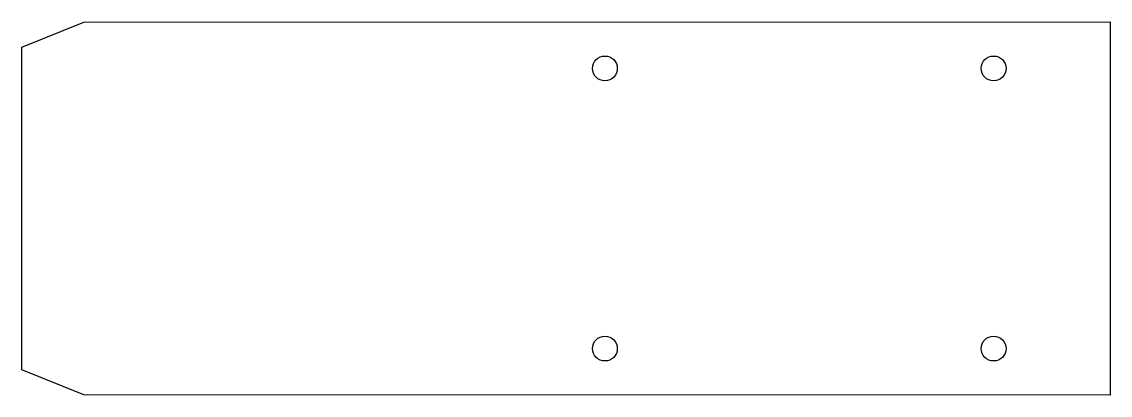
# Model space of a CAD drawing. Header units: metres. Extents: x 0 to 140, y -24 to 24.
import ezdxf

# ---------------------------------------------------------------- set-up
doc = ezdxf.new("R2010")
doc.units = ezdxf.units.M

msp = doc.modelspace()

# ---------------------------------------------------------------- linework, layer by layer
msp.add_lwpolyline([(0, 20.74), (8, 23.96), (140, 24), (140, -24), (8, -23.96), (0, -20.74), (0, 20.74)], close=True)
for centre in [(75, 18), (125, 18), (75, -18), (125, -18)]:
    msp.add_circle(centre, 1.6)

doc.saveas('drawing.dxf')
